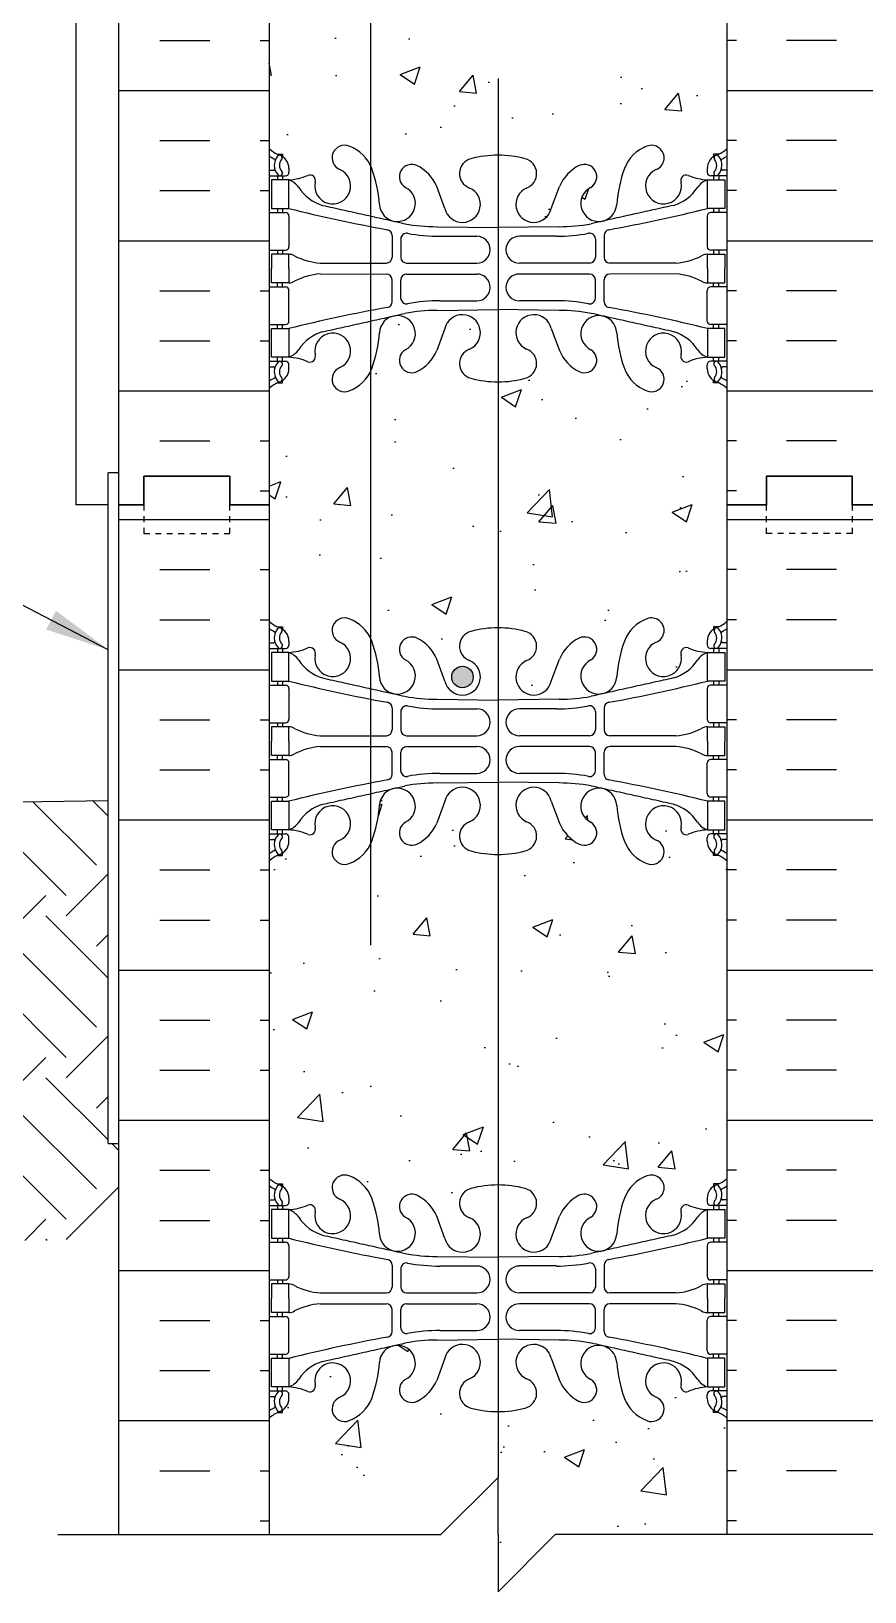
# Model space of a CAD drawing. Header units: inches. Extents: x 202.7 to 249.4, y 105.3 to 198.7.
# Drawn here: x 218.94 to 233.5, y 142.68 to 169.96 of the extents above; entities that cross this region are included whole.
import ezdxf

# ---------------------------------------------------------------- set-up
doc = ezdxf.new("R2010")
doc.units = ezdxf.units.IN
doc.header["$LTSCALE"] = 0.5
doc.header["$MEASUREMENT"] = 0
doc.linetypes.add('DASHED2', pattern=[0.375, 0.25, -0.125])
for name, color, linetype in [('HATCH', 12, 'Continuous'), ('line25', 2, 'Continuous'), ('LINE3', 3, 'Continuous'), ('LINE50', 5, 'Continuous'), ('LINE9', 9, 'Continuous'), ('TEXT', 4, 'Continuous'), ('Web_Edge', 9, 'Continuous')]:
    doc.layers.add(name, color=color, linetype=linetype)
doc.styles.add('DIM', font='romans.shx', dxfattribs={"width": 0.7})
doc.dimstyles.new('ext_12', dxfattribs={"dimscale": 12, "dimtxt": 0.09375, "dimasz": 0.09375, "dimexe": 0.09375, "dimexo": 0.0625, "dimgap": 0.0625, "dimtad": 1, "dimdec": 1, "dimzin": 3, "dimdsep": 46, "dimlunit": 4, "dimtxsty": 'DIM', "dimcen": 0.09, "dimdle": 0.09375, "dimclrt": 4, "dimadec": 0, "dimazin": 0, "dimtfac": 1, "dimtdec": 1, "dimtmove": 2, "dimatfit": 3, "dimfxl": 0, "dimfrac": 2, "dimtolj": 1, "dimtzin": 0, "dimarcsym": 0})
pattern_1 = [(50, (0, 0), (3.5863, -0.31376), [0.375, -4.125]), (355, (0, 0), (-0.693757, 3.76096), [0.3, -3.3]), (100.4514, (0.299, -0.026), (2.892547, 3.447198), [0.3187, -3.50571]), (46.1842, (0, 1), (5.336205, -0.827595), [0.5625, -6.1875]), (96.6356, (0.4447, 0.931), (4.67331, 4.87059), [0.47805, -5.25856]), (351.1842, (0, 1), (4.67331, 4.87059), [0.45, -4.95]), (21, (0.5, 0.75), (2.984535, -2.013094), [0.375, -4.125]), (326, (0.5, 0.75), (1.216577, 3.62575), [0.3, -3.3]), (71.4514, (0.7487, 0.5822), (4.201113, 1.612652), [0.3187, -3.50571]), (37.5, (0, 0), (0.060799, 1.664469), [0, -3.26, 0, -3.35, 0, -3.3125]), (7.5, (0, 0), (1.315348, 1.972059), [0, -1.91, 0, -3.185, 0, -1.2625]), (327.5, (-1.115, 0), (2.669112, -0.1127744), [0, -1.25, 0, -3.9, 0, -5.175]), (317.5, (-1.615, 0), (2.91593, 0.500525), [0, -1.625, 0, -2.59, 0, -3.675])]

# ---------------------------------------------------------------- blocks, each defined once
blk = doc.blocks.new('8 web')
at = {"layer": 'Web_Edge'}
for p, q in [((-3.854, 6.868), (-3.764, 6.868)), ((-3.764, 6.868), (-3.764, 6.827)), ((3.854, 6.868), (3.764, 6.868)), ((3.764, 6.868), (3.764, 6.827)), ((-4, 6.589), (-3.922, 6.589)), ((-3.654, 6.619), (-3.654, 6.552)), ((3.654, 6.619), (3.654, 6.552)), ((4, 6.589), (3.922, 6.589)), ((-4, 6.489), (-3.716, 6.489)), ((-3.854, 6.489), (-3.854, 6.419)), ((-3.764, 6.489), (-3.764, 6.419)), ((-0.929, 5.917), (-1.071, 6.304)), ((0.929, 5.917), (1.071, 6.304)), ((4, 6.489), (3.716, 6.489)), ((3.764, 6.489), (3.764, 6.419)), ((3.854, 6.489), (3.854, 6.419)), ((-4, 5.849), (-3.716, 5.849)), ((-3.854, 5.919), (-3.854, 5.849)), ((-3.764, 5.919), (-3.764, 5.849)), ((-3.654, 5.787), (-3.654, 5.252)), ((3.654, 5.787), (3.654, 5.252)), ((4, 5.849), (3.716, 5.849)), ((3.764, 5.919), (3.764, 5.849)), ((3.854, 5.919), (3.854, 5.849)), ((-1.067, 5.601), (0, 5.586)), ((1.067, 5.601), (0, 5.586)), ((-4, 5.189), (-3.716, 5.189)), ((-3.854, 5.189), (-3.854, 5.119)), ((-3.764, 5.189), (-3.764, 5.119)), ((-1.852, 5.45), (-1.852, 5.065)), ((-1.699, 5.387), (-1.699, 5.065)), ((-1.019, 5.433), (-0.372, 5.433)), ((1.019, 5.433), (0.372, 5.433)), ((1.699, 5.387), (1.699, 5.065)), ((1.852, 5.45), (1.852, 5.065)), ((4, 5.189), (3.716, 5.189)), ((3.764, 5.189), (3.764, 5.119)), ((3.854, 5.189), (3.854, 5.119)), ((-3.106, 4.964), (-1.952, 4.965)), ((-1.599, 4.965), (-0.372, 4.965)), ((1.599, 4.965), (0.372, 4.965)), ((3.106, 4.964), (1.952, 4.965)), ((-3.106, 4.775), (-1.952, 4.774)), ((-1.852, 4.289), (-1.852, 4.674)), ((-1.699, 4.351), (-1.699, 4.674)), ((-1.599, 4.774), (-0.372, 4.774)), ((1.599, 4.774), (0.372, 4.774)), ((1.699, 4.351), (1.699, 4.674)), ((1.852, 4.289), (1.852, 4.674)), ((3.106, 4.775), (1.952, 4.774)), ((-4, 4.549), (-3.716, 4.549)), ((-3.854, 4.549), (-3.854, 4.619)), ((-3.764, 4.549), (-3.764, 4.619)), ((-3.654, 3.952), (-3.654, 4.487)), ((3.654, 3.952), (3.654, 4.487)), ((4, 4.549), (3.716, 4.549)), ((3.764, 4.549), (3.764, 4.619)), ((3.854, 4.549), (3.854, 4.619)), ((-1.067, 4.138), (0, 4.153)), ((-1.019, 4.305), (-0.372, 4.305)), ((1.067, 4.138), (0, 4.153)), ((1.019, 4.305), (0.372, 4.305)), ((-4, 3.889), (-3.716, 3.889)), ((-3.854, 3.819), (-3.854, 3.889)), ((-3.764, 3.819), (-3.764, 3.889)), ((-0.929, 3.822), (-1.071, 3.435)), ((0.929, 3.822), (1.071, 3.435)), ((4, 3.889), (3.716, 3.889)), ((3.764, 3.819), (3.764, 3.889)), ((3.854, 3.819), (3.854, 3.889)), ((-3.854, 3.249), (-3.854, 3.319)), ((-3.764, 3.249), (-3.764, 3.319)), ((3.764, 3.249), (3.764, 3.319)), ((3.854, 3.249), (3.854, 3.319)), ((-4, 3.249), (-3.716, 3.249)), ((-4, 3.149), (-3.922, 3.149)), ((-3.654, 3.119), (-3.654, 3.187)), ((3.654, 3.119), (3.654, 3.187)), ((4, 3.249), (3.716, 3.249)), ((4, 3.149), (3.922, 3.149)), ((-3.854, 2.871), (-3.764, 2.871)), ((-3.764, 2.871), (-3.764, 2.912)), ((3.764, 2.871), (3.764, 2.912)), ((3.854, 2.871), (3.764, 2.871)), ((-3.854, -2.871), (-3.764, -2.871)), ((-3.764, -2.871), (-3.764, -2.912)), ((3.854, -2.871), (3.764, -2.871)), ((3.764, -2.871), (3.764, -2.912)), ((-4, -3.149), (-3.922, -3.149)), ((-4, -3.249), (-3.716, -3.249)), ((-3.854, -3.249), (-3.854, -3.319)), ((-3.764, -3.249), (-3.764, -3.319)), ((-3.654, -3.119), (-3.654, -3.187)), ((3.654, -3.119), (3.654, -3.187)), ((4, -3.249), (3.716, -3.249)), ((3.764, -3.249), (3.764, -3.319)), ((3.854, -3.249), (3.854, -3.319)), ((4, -3.149), (3.922, -3.149)), ((-0.929, -3.822), (-1.071, -3.435)), ((0.929, -3.822), (1.071, -3.435)), ((-4, -3.889), (-3.716, -3.889)), ((-3.854, -3.819), (-3.854, -3.889)), ((-3.764, -3.819), (-3.764, -3.889)), ((-3.654, -3.952), (-3.654, -4.487)), ((3.654, -3.952), (3.654, -4.487)), ((4, -3.889), (3.716, -3.889)), ((3.764, -3.819), (3.764, -3.889)), ((3.854, -3.819), (3.854, -3.889)), ((-1.852, -4.289), (-1.852, -4.674)), ((-1.699, -4.351), (-1.699, -4.674)), ((-1.067, -4.138), (0, -4.153)), ((-1.019, -4.305), (-0.372, -4.305)), ((1.067, -4.138), (0, -4.153)), ((1.019, -4.305), (0.372, -4.305)), ((1.699, -4.351), (1.699, -4.674)), ((1.852, -4.289), (1.852, -4.674)), ((-4, -4.549), (-3.716, -4.549)), ((-3.854, -4.549), (-3.854, -4.619)), ((-3.764, -4.549), (-3.764, -4.619)), ((4, -4.549), (3.716, -4.549)), ((3.764, -4.549), (3.764, -4.619)), ((3.854, -4.549), (3.854, -4.619)), ((-3.106, -4.775), (-1.952, -4.774)), ((-1.599, -4.774), (-0.372, -4.774)), ((1.599, -4.774), (0.372, -4.774)), ((3.106, -4.775), (1.952, -4.774)), ((-3.854, -5.189), (-3.854, -5.119)), ((-3.764, -5.189), (-3.764, -5.119)), ((-3.106, -4.964), (-1.952, -4.965)), ((-1.852, -5.45), (-1.852, -5.065)), ((-1.699, -5.387), (-1.699, -5.065)), ((-1.599, -4.965), (-0.372, -4.965)), ((1.599, -4.965), (0.372, -4.965)), ((1.699, -5.387), (1.699, -5.065)), ((1.852, -5.45), (1.852, -5.065)), ((3.106, -4.964), (1.952, -4.965)), ((3.764, -5.189), (3.764, -5.119)), ((3.854, -5.189), (3.854, -5.119)), ((-4, -5.189), (-3.716, -5.189)), ((-3.654, -5.787), (-3.654, -5.252)), ((-1.019, -5.433), (-0.372, -5.433)), ((1.019, -5.433), (0.372, -5.433)), ((3.654, -5.787), (3.654, -5.252)), ((4, -5.189), (3.716, -5.189)), ((-1.067, -5.601), (0, -5.586)), ((1.067, -5.601), (0, -5.586)), ((-4, -5.849), (-3.716, -5.849)), ((-3.854, -5.919), (-3.854, -5.849)), ((-3.764, -5.919), (-3.764, -5.849)), ((-0.929, -5.917), (-1.071, -6.304)), ((0.929, -5.917), (1.071, -6.304)), ((4, -5.849), (3.716, -5.849)), ((3.764, -5.919), (3.764, -5.849)), ((3.854, -5.919), (3.854, -5.849)), ((-4, -6.489), (-3.716, -6.489)), ((-3.854, -6.489), (-3.854, -6.419)), ((-3.764, -6.489), (-3.764, -6.419)), ((4, -6.489), (3.716, -6.489)), ((3.764, -6.489), (3.764, -6.419)), ((3.854, -6.489), (3.854, -6.419)), ((-4, -6.589), (-3.922, -6.589)), ((-3.654, -6.619), (-3.654, -6.552)), ((3.654, -6.619), (3.654, -6.552)), ((4, -6.589), (3.922, -6.589)), ((-3.854, -6.868), (-3.764, -6.868)), ((-3.764, -6.868), (-3.764, -6.827)), ((3.764, -6.868), (3.764, -6.827)), ((3.854, -6.868), (3.764, -6.868))]:
    blk.add_line(p, q, dxfattribs=at)
for points in [[(-3.959, 5.919), (-3.659, 5.919), (-3.659, 6.419), (-3.959, 6.419)], [(3.959, 5.919), (3.659, 5.919), (3.659, 6.419), (3.959, 6.419)], [(-3.959, 3.819), (-3.659, 3.819), (-3.659, 3.319), (-3.959, 3.319)], [(3.959, 3.819), (3.659, 3.819), (3.659, 3.319), (3.959, 3.319)], [(-3.959, -3.819), (-3.659, -3.819), (-3.659, -3.319), (-3.959, -3.319)], [(3.959, -3.819), (3.659, -3.819), (3.659, -3.319), (3.959, -3.319)], [(-3.959, -5.919), (-3.659, -5.919), (-3.659, -6.419), (-3.959, -6.419)], [(3.959, -5.919), (3.659, -5.919), (3.659, -6.419), (3.959, -6.419)]]:
    blk.add_lwpolyline(points, close=True, dxfattribs=at)
for points in [[(-3.659, 4.869), (-3.659, 5.119), (-3.959, 5.119), (-3.959, 4.869)], [(3.659, 4.869), (3.659, 5.119), (3.959, 5.119), (3.959, 4.869)], [(-3.659, 4.869), (-3.659, 4.619), (-3.959, 4.619), (-3.959, 4.869)], [(3.659, 4.869), (3.659, 4.619), (3.959, 4.619), (3.959, 4.869)], [(-3.659, -4.869), (-3.659, -4.619), (-3.959, -4.619), (-3.959, -4.869)], [(3.659, -4.869), (3.659, -4.619), (3.959, -4.619), (3.959, -4.869)], [(-3.659, -4.869), (-3.659, -5.119), (-3.959, -5.119), (-3.959, -4.869)], [(3.659, -4.869), (3.659, -5.119), (3.959, -5.119), (3.959, -4.869)]]:
    blk.add_lwpolyline(points, dxfattribs=at)
for centre, radius, start, end in [((-3.654, 7.327), 0.5, 226.2109, 250.5288), ((-3.654, 7.327), 0.6, 234.7832, 245.0748), ((-3.66, 6.674), 0.25, 140.1145, 222.4609), ((-3.818, 6.805), 0.045, 321.448, 139.1879), ((-3.904, 6.619), 0.25, 0, 70.5288), ((-2.681, 6.804), 0.22, 68.1963, 248.1963), ((-2.839, 6.375), 0.677, 21.1239, 69.3197), ((-0.012, 5.096), 1.754, 89.6229, 105.2918), ((0.012, 5.096), 1.754, 74.7082, 90.3771), ((2.839, 6.375), 0.677, 110.6803, 158.8761), ((2.681, 6.804), 0.22, 291.8037, 111.8037), ((3.904, 6.619), 0.25, 109.4712, 180), ((3.818, 6.805), 0.045, 40.8121, 218.552), ((3.654, 7.327), 0.5, 289.4712, 313.7891), ((3.66, 6.674), 0.25, 317.5391, 39.8855), ((3.654, 7.327), 0.6, 294.9252, 305.2168), ((-3.922, 6.609), 0.0196, 269.4032, 15.4901), ((-3.916, 6.764), 0.021, 343.464, 63.9957), ((-3.812, 6.536), 0.045, 222.4609, 42.4609), ((-3.66, 6.674), 0.16, 140.0001, 222.4609), ((-3.716, 6.552), 0.0625, 270, 0), ((-2.89, 6.313), 0.314, 168.5886, 66.1916), ((-4.43, 5.81), 2.365, 4.3895, 20.0015), ((-1.507, 6.473), 0.217, 65.5264, 238.537), ((-1.758, 6.003), 0.75, 23.6938, 62.9705), ((-0.406, 6.529), 0.268, 104.7892, 250.0338), ((0.406, 6.529), 0.268, 289.9662, 75.2108), ((1.758, 6.003), 0.75, 117.0295, 156.3062), ((1.507, 6.473), 0.217, 301.463, 114.4736), ((4.43, 5.81), 2.365, 159.9985, 175.6105), ((2.89, 6.313), 0.314, 113.8084, 11.4114), ((3.716, 6.552), 0.0625, 180, 270), ((3.812, 6.536), 0.045, 137.5391, 317.5391), ((3.66, 6.674), 0.16, 317.5391, 39.9999), ((3.916, 6.764), 0.021, 116.0043, 196.536), ((3.922, 6.609), 0.0196, 164.5099, 270.5968), ((-3.714, 7.415), 0.997, 273.1538, 293.1467), ((-3.781, 6.077), 0.364, 34.9775, 70.3387), ((-2.858, 6.688), 0.743, 212.7919, 253.8107), ((-3.288, 6.408), 0.0968, 340.1551, 110.4331), ((-1.759, 6.006), 0.314, 182.7357, 63.9348), ((-0.624, 5.99), 0.314, 193.4146, 66.1916), ((0.624, 5.99), 0.314, 113.8084, 346.5854), ((1.759, 6.006), 0.314, 116.0652, 357.2643), ((2.858, 6.688), 0.743, 286.1893, 327.2081), ((3.288, 6.408), 0.0968, 69.5669, 199.8449), ((3.714, 7.415), 0.997, 246.8533, 266.8462), ((3.781, 6.077), 0.364, 109.6613, 145.0225), ((-3.716, 5.787), 0.0625, 0, 90), ((3.15, 33.34), 28.253, 256.0552, 259.6343), ((-3.15, 33.34), 28.253, 280.3657, 283.9448), ((3.716, 5.787), 0.0625, 90, 180), ((-1.952, 5.45), 0.1, 360, 79.6343), ((-1.599, 5.387), 0.1, 79.2546, 180), ((-1.072, 8.585), 2.984, 259.2546, 270.0995), ((-1.024, 8.417), 2.984, 259.2546, 270.0995), ((1.024, 8.417), 2.984, 269.9005, 280.7454), ((1.072, 8.585), 2.984, 269.9005, 280.7454), ((1.599, 5.387), 0.1, 0, 100.7454), ((1.952, 5.45), 0.1, 100.3657, 180), ((-3.716, 5.252), 0.0625, 270, 0), ((-0.372, 5.199), 0.234, 270, 90), ((0.372, 5.199), 0.234, 90, 270), ((3.716, 5.252), 0.0625, 180, 270), ((-3.663, 4.901), 0.219, 60.4937, 88.92), ((-3.021, 6.121), 1.16, 242.5844, 265.8032), ((-1.952, 5.065), 0.1, 270.0388, 360), ((-1.599, 5.065), 0.1, 180, 270), ((1.599, 5.065), 0.1, 270, 0), ((1.952, 5.065), 0.1, 180, 269.9612), ((3.021, 6.121), 1.16, 274.1968, 297.4156), ((3.663, 4.901), 0.219, 91.08, 119.5063), ((-3.663, 4.838), 0.219, 271.08, 299.5063), ((-3.021, 3.618), 1.16, 94.1968, 117.4156), ((-1.952, 4.674), 0.1, 0, 89.9612), ((-1.599, 4.674), 0.1, 90, 180), ((-0.372, 4.54), 0.234, 270, 90), ((0.372, 4.54), 0.234, 90, 270), ((1.599, 4.674), 0.1, 0, 90), ((1.952, 4.674), 0.1, 90.0388, 180), ((3.021, 3.618), 1.16, 62.5844, 85.8032), ((3.663, 4.838), 0.219, 240.4937, 268.92), ((-3.716, 4.487), 0.0625, 0, 90), ((3.716, 4.487), 0.0625, 90, 180), ((3.15, -23.601), 28.253, 100.3657, 103.9448), ((-1.952, 4.289), 0.1, 280.3657, 0), ((-1.599, 4.351), 0.1, 180, 280.7454), ((-1.072, 1.154), 2.984, 89.9005, 100.7454), ((-1.024, 1.322), 2.984, 89.9005, 100.7454), ((1.024, 1.322), 2.984, 79.2546, 90.0995), ((1.072, 1.154), 2.984, 79.2546, 90.0995), ((1.599, 4.351), 0.1, 259.2546, 0), ((1.952, 4.289), 0.1, 180, 259.6343), ((-3.15, -23.601), 28.253, 76.0552, 79.6343), ((-3.716, 3.952), 0.0625, 270, 0), ((-1.759, 3.733), 0.314, 296.0652, 177.2643), ((-0.624, 3.749), 0.314, 293.8084, 166.5854), ((0.624, 3.749), 0.314, 13.4146, 246.1916), ((1.759, 3.733), 0.314, 2.7357, 243.9348), ((3.716, 3.952), 0.0625, 180, 270), ((-2.858, 3.051), 0.743, 106.1893, 147.2081), ((-2.89, 3.426), 0.314, 293.8084, 191.4114), ((-4.43, 3.929), 2.365, 339.9985, 355.6105), ((4.43, 3.929), 2.365, 184.3895, 200.0015), ((2.89, 3.426), 0.314, 348.5886, 246.1916), ((2.858, 3.051), 0.743, 32.7919, 73.8107), ((-3.781, 3.662), 0.364, 289.6613, 325.0225), ((-3.714, 2.324), 0.997, 66.8533, 86.8462), ((-3.288, 3.331), 0.0968, 249.5669, 19.8449), ((-1.507, 3.266), 0.217, 121.463, 294.4736), ((-1.758, 3.736), 0.75, 297.0295, 336.3062), ((-0.406, 3.21), 0.268, 109.9662, 255.2108), ((0.406, 3.21), 0.268, 284.7892, 70.0338), ((1.758, 3.736), 0.75, 203.6938, 242.9705), ((1.507, 3.266), 0.217, 245.5264, 58.537), ((3.288, 3.331), 0.0968, 160.1551, 290.4331), ((3.714, 2.324), 0.997, 93.1538, 113.1467), ((3.781, 3.662), 0.364, 214.9775, 250.3387), ((-3.922, 3.13), 0.0196, 344.5099, 90.5968), ((-3.66, 3.065), 0.25, 137.5391, 219.8855), ((-3.812, 3.203), 0.045, 317.5391, 137.5391), ((-3.904, 3.119), 0.25, 289.4712, 360), ((-3.66, 3.065), 0.16, 137.5391, 219.9999), ((-3.716, 3.187), 0.0625, 360, 90), ((-2.681, 2.935), 0.22, 111.8037, 291.8037), ((-2.839, 3.364), 0.677, 290.6803, 338.8761), ((2.839, 3.364), 0.677, 201.1239, 249.3197), ((2.681, 2.935), 0.22, 248.1963, 68.1963), ((3.716, 3.187), 0.0625, 90, 180), ((3.904, 3.119), 0.25, 180, 250.5288), ((3.812, 3.203), 0.045, 42.4609, 222.4609), ((3.66, 3.065), 0.16, 320.0001, 42.4609), ((3.66, 3.065), 0.25, 320.1145, 42.4609), ((3.922, 3.13), 0.0196, 89.4032, 195.4901), ((-3.654, 2.412), 0.6, 114.9252, 125.2168), ((-3.654, 2.412), 0.5, 109.4712, 133.7891), ((-3.916, 2.975), 0.021, 296.0043, 16.536), ((-3.818, 2.934), 0.045, 220.8121, 38.552), ((-0.012, 4.643), 1.754, 254.7082, 270.3771), ((0.012, 4.643), 1.754, 269.6229, 285.2918), ((3.818, 2.934), 0.045, 141.448, 319.1879), ((3.654, 2.412), 0.5, 46.2109, 70.5288), ((3.916, 2.975), 0.021, 163.464, 243.9957), ((3.654, 2.412), 0.6, 54.7832, 65.0748), ((-2.681, -2.935), 0.22, 68.1963, 248.1963), ((2.681, -2.935), 0.22, 291.8037, 111.8037), ((-3.654, -2.412), 0.5, 226.2109, 250.5288), ((-3.654, -2.412), 0.6, 234.7832, 245.0748), ((-3.66, -3.065), 0.25, 140.1145, 222.4609), ((-3.916, -2.975), 0.021, 343.464, 63.9957), ((-3.818, -2.934), 0.045, 321.448, 139.1879), ((-3.904, -3.119), 0.25, 0, 70.5288), ((-3.66, -3.065), 0.16, 140.0001, 222.4609), ((-2.839, -3.364), 0.677, 21.1239, 69.3197), ((-0.406, -3.21), 0.268, 104.7892, 250.0338), ((-0.012, -4.643), 1.754, 89.6229, 105.2918), ((0.012, -4.643), 1.754, 74.7082, 90.3771), ((0.406, -3.21), 0.268, 289.9662, 75.2108), ((2.839, -3.364), 0.677, 110.6803, 158.8761), ((3.904, -3.119), 0.25, 109.4712, 180), ((3.818, -2.934), 0.045, 40.8121, 218.552), ((3.66, -3.065), 0.16, 317.5391, 39.9999), ((3.654, -2.412), 0.5, 289.4712, 313.7891), ((3.66, -3.065), 0.25, 317.5391, 39.8855), ((3.916, -2.975), 0.021, 116.0043, 196.536), ((3.654, -2.412), 0.6, 294.9252, 305.2168), ((-3.922, -3.13), 0.0196, 269.4032, 15.4901), ((-3.812, -3.203), 0.045, 222.4609, 42.4609), ((-3.716, -3.187), 0.0625, 270, 0), ((-3.714, -2.324), 0.997, 273.1538, 293.1467), ((-3.288, -3.331), 0.0968, 340.1551, 110.4331), ((-2.89, -3.426), 0.314, 168.5886, 66.1916), ((-4.43, -3.929), 2.365, 4.3895, 20.0015), ((-1.507, -3.266), 0.217, 65.5264, 238.537), ((-1.758, -3.736), 0.75, 23.6938, 62.9705), ((1.758, -3.736), 0.75, 117.0295, 156.3062), ((1.507, -3.266), 0.217, 301.463, 114.4736), ((4.43, -3.929), 2.365, 159.9985, 175.6105), ((2.89, -3.426), 0.314, 113.8084, 11.4114), ((3.288, -3.331), 0.0968, 69.5669, 199.8449), ((3.714, -2.324), 0.997, 246.8533, 266.8462), ((3.716, -3.187), 0.0625, 180, 270), ((3.812, -3.203), 0.045, 137.5391, 317.5391), ((3.922, -3.13), 0.0196, 164.5099, 270.5968), ((-3.781, -3.662), 0.364, 34.9775, 70.3387), ((-2.858, -3.051), 0.743, 212.7919, 253.8107), ((-1.759, -3.733), 0.314, 182.7357, 63.9348), ((-0.624, -3.749), 0.314, 193.4146, 66.1916), ((0.624, -3.749), 0.314, 113.8084, 346.5854), ((1.759, -3.733), 0.314, 116.0652, 357.2643), ((2.858, -3.051), 0.743, 286.1893, 327.2081), ((3.781, -3.662), 0.364, 109.6613, 145.0225), ((-3.716, -3.952), 0.0625, 0, 90), ((3.15, 23.601), 28.253, 256.0552, 259.6343), ((-1.072, -1.154), 2.984, 259.2546, 270.0995), ((1.072, -1.154), 2.984, 269.9005, 280.7454), ((-3.15, 23.601), 28.253, 280.3657, 283.9448), ((3.716, -3.952), 0.0625, 90, 180), ((-1.952, -4.289), 0.1, 360, 79.6343), ((-1.599, -4.351), 0.1, 79.2546, 180), ((-1.024, -1.322), 2.984, 259.2546, 270.0995), ((-0.372, -4.54), 0.234, 270, 90), ((0.372, -4.54), 0.234, 90, 270), ((1.024, -1.322), 2.984, 269.9005, 280.7454), ((1.599, -4.351), 0.1, 0, 100.7454), ((1.952, -4.289), 0.1, 100.3657, 180), ((-3.716, -4.487), 0.0625, 270, 0), ((-3.663, -4.838), 0.219, 60.4937, 88.92), ((3.663, -4.838), 0.219, 91.08, 119.5063), ((3.716, -4.487), 0.0625, 180, 270), ((-3.021, -3.618), 1.16, 242.5844, 265.8032), ((-1.952, -4.674), 0.1, 270.0388, 360), ((-1.599, -4.674), 0.1, 180, 270), ((1.599, -4.674), 0.1, 270, 0), ((1.952, -4.674), 0.1, 180, 269.9612), ((3.021, -3.618), 1.16, 274.1968, 297.4156), ((-3.663, -4.901), 0.219, 271.08, 299.5063), ((-3.021, -6.121), 1.16, 94.1968, 117.4156), ((-1.952, -5.065), 0.1, 0, 89.9612), ((-1.599, -5.065), 0.1, 90, 180), ((-0.372, -5.199), 0.234, 270, 90), ((0.372, -5.199), 0.234, 90, 270), ((1.599, -5.065), 0.1, 0, 90), ((1.952, -5.065), 0.1, 90.0388, 180), ((3.021, -6.121), 1.16, 62.5844, 85.8032), ((3.663, -4.901), 0.219, 240.4937, 268.92), ((-3.716, -5.252), 0.0625, 0, 90), ((-1.952, -5.45), 0.1, 280.3657, 0), ((-1.599, -5.387), 0.1, 180, 280.7454), ((-1.024, -8.417), 2.984, 89.9005, 100.7454), ((1.024, -8.417), 2.984, 79.2546, 90.0995), ((1.599, -5.387), 0.1, 259.2546, 0), ((1.952, -5.45), 0.1, 180, 259.6343), ((3.716, -5.252), 0.0625, 90, 180), ((3.15, -33.34), 28.253, 100.3657, 103.9448), ((-1.759, -6.006), 0.314, 296.0652, 177.2643), ((-1.072, -8.585), 2.984, 89.9005, 100.7454), ((-0.624, -5.99), 0.314, 293.8084, 166.5854), ((0.624, -5.99), 0.314, 13.4146, 246.1916), ((1.072, -8.585), 2.984, 79.2546, 90.0995), ((1.759, -6.006), 0.314, 2.7357, 243.9348), ((-3.15, -33.34), 28.253, 76.0552, 79.6343), ((-3.716, -5.787), 0.0625, 270, 0), ((-2.858, -6.688), 0.743, 106.1893, 147.2081), ((-2.89, -6.313), 0.314, 293.8084, 191.4114), ((-4.43, -5.81), 2.365, 339.9985, 355.6105), ((4.43, -5.81), 2.365, 184.3895, 200.0015), ((2.89, -6.313), 0.314, 348.5886, 246.1916), ((2.858, -6.688), 0.743, 32.7919, 73.8107), ((3.716, -5.787), 0.0625, 180, 270), ((-3.66, -6.674), 0.25, 137.5391, 219.8855), ((-3.812, -6.536), 0.045, 317.5391, 137.5391), ((-3.716, -6.552), 0.0625, 360, 90), ((-3.781, -6.077), 0.364, 289.6613, 325.0225), ((-3.714, -7.415), 0.997, 66.8533, 86.8462), ((-3.288, -6.408), 0.0968, 249.5669, 19.8449), ((-1.507, -6.473), 0.217, 121.463, 294.4736), ((-1.758, -6.003), 0.75, 297.0295, 336.3062), ((-0.406, -6.529), 0.268, 109.9662, 255.2108), ((0.406, -6.529), 0.268, 284.7892, 70.0338), ((1.758, -6.003), 0.75, 203.6938, 242.9705), ((1.507, -6.473), 0.217, 245.5264, 58.537), ((3.288, -6.408), 0.0968, 160.1551, 290.4331), ((3.714, -7.415), 0.997, 93.1538, 113.1467), ((3.781, -6.077), 0.364, 214.9775, 250.3387), ((3.716, -6.552), 0.0625, 90, 180), ((3.812, -6.536), 0.045, 42.4609, 222.4609), ((3.66, -6.674), 0.25, 320.1145, 42.4609), ((-3.654, -7.327), 0.6, 114.9252, 125.2168), ((-3.922, -6.609), 0.0196, 344.5099, 90.5968), ((-3.916, -6.764), 0.021, 296.0043, 16.536), ((-3.818, -6.805), 0.045, 220.8121, 38.552), ((-3.904, -6.619), 0.25, 289.4712, 360), ((-3.66, -6.674), 0.16, 137.5391, 219.9999), ((-2.681, -6.804), 0.22, 111.8037, 291.8037), ((-2.839, -6.375), 0.677, 290.6803, 338.8761), ((-0.012, -5.096), 1.754, 254.7082, 270.3771), ((0.012, -5.096), 1.754, 269.6229, 285.2918), ((2.839, -6.375), 0.677, 201.1239, 249.3197), ((2.681, -6.804), 0.22, 248.1963, 68.1963), ((3.904, -6.619), 0.25, 180, 250.5288), ((3.818, -6.805), 0.045, 141.448, 319.1879), ((3.66, -6.674), 0.16, 320.0001, 42.4609), ((3.916, -6.764), 0.021, 163.464, 243.9957), ((3.922, -6.609), 0.0196, 89.4032, 195.4901), ((3.654, -7.327), 0.6, 54.7832, 65.0748), ((-3.654, -7.327), 0.5, 109.4712, 133.7891), ((3.654, -7.327), 0.5, 46.2109, 70.5288)]:
    blk.add_arc(centre, radius, start, end, dxfattribs=at)
for points in [[(-3.066, 5.974), (-1.628, 5.654)], [(3.066, 5.974), (1.628, 5.654)], [(-3.066, 3.765), (-1.628, 4.085)], [(3.066, 3.765), (1.628, 4.085)], [(-3.066, -3.765), (-1.628, -4.085)], [(3.066, -3.765), (1.628, -4.085)], [(-3.066, -5.974), (-1.628, -5.654)], [(3.066, -5.974), (1.628, -5.654)]]:
    blk.add_open_spline(points, degree=1, dxfattribs=at)

msp = doc.modelspace()

# ---------------------------------------------------------------- hatches: boundary and pattern name
h = msp.add_hatch()
h.set_pattern_fill('AR-CONC', color=12, scale=0.5, style=0)
h.set_pattern_definition(pattern_1)
h.paths.add_polyline_path([(226.765, 173.6, -0.020993), (226.621, 173.633, -0.734872), (226.598, 174.144, 0.20089), (226.765, 174.32), (226.765, 174.542, 0.73881), (226.167, 174.504), (226.024, 174.117, -0.16372), (225.702, 173.763, -1.059167), (225.496, 174.145, 1.629604), (225.025, 174.446, -0.06598), (224.9, 173.837, -0.227838), (224.496, 173.413, -1), (224.332, 173.821, 2.087231), (223.898, 174.046, -0.669601), (223.766, 173.926, 0.085348), (223.436, 174.002), (223.331, 174.002), (223.331, 173.932), (223.379, 173.932, -0.414214), (223.441, 173.869), (223.441, 173.802, -0.249069), (223.331, 173.594), (223.331, 173.553), (223.241, 173.553, 0.088416), (223.095, 173.455), (223.095, 167.909, 0.088416), (223.241, 167.812), (223.331, 167.812), (223.331, 167.77, -0.249069), (223.441, 167.563), (223.441, 167.495, -0.414214), (223.379, 167.433), (223.331, 167.433), (223.331, 167.363), (223.436, 167.363, 0.085348), (223.766, 167.438, -0.669601), (223.898, 167.318, 2.087231), (224.332, 167.543, -1), (224.496, 167.951, -0.227838), (224.9, 167.527, -0.06598), (225.025, 166.918, 1.629604), (225.496, 167.219, -1.059167), (225.702, 167.601, -0.16372), (226.024, 167.247), (226.167, 166.861, 0.73881), (226.765, 166.822), (226.765, 167.044, 0.20089), (226.598, 167.22, -0.734872), (226.621, 167.731, -0.020993), (226.765, 167.764)])
h = msp.add_hatch()
h.set_pattern_fill('AR-CONC', color=12, scale=0.5, style=0)
h.set_pattern_definition(pattern_1)
h.paths.add_polyline_path([(231.095, 173.455, 0.088416), (230.949, 173.553), (230.859, 173.553), (230.859, 173.594, -0.249069), (230.749, 173.802), (230.749, 173.869, -0.414214), (230.812, 173.932), (230.859, 173.932), (230.859, 174.002), (230.754, 174.002, 0.085348), (230.425, 173.926, -0.669601), (230.292, 174.046, 2.087231), (229.859, 173.821, -1), (229.695, 173.413, -0.21345), (229.303, 173.802, -0.068226), (229.167, 174.43, 1.753171), (228.716, 174.133, -0.940793), (228.513, 173.75, -0.173075), (228.167, 174.117), (228.024, 174.504, 1.612474), (227.593, 174.144, -0.734872), (227.57, 173.633, -0.068475), (227.095, 173.571, -0.047414), (226.765, 173.6), (226.765, 167.764, -0.047414), (227.095, 167.793, -0.068475), (227.57, 167.731, -0.734872), (227.593, 167.22, 1.612474), (228.024, 166.861), (228.167, 167.247, -0.173075), (228.513, 167.614, -0.940793), (228.716, 167.231, 1.753171), (229.167, 166.934, -0.068226), (229.303, 167.562, -0.21345), (229.695, 167.951, -1), (229.859, 167.543, 2.087231), (230.292, 167.318, -0.669601), (230.425, 167.438, 0.085348), (230.754, 167.363), (230.859, 167.363), (230.859, 167.433), (230.812, 167.433, -0.414214), (230.749, 167.495), (230.749, 167.563, -0.249069), (230.859, 167.77), (230.859, 167.812), (230.949, 167.812, 0.088416), (231.095, 167.909)])
h = msp.add_hatch()
h.set_pattern_fill('AR-CONC', color=12, scale=0.5, style=0)
h.set_pattern_definition(pattern_1)
h.paths.add_polyline_path([(226.765, 163.861, -0.020993), (226.621, 163.894, -0.734872), (226.598, 164.405, 0.20089), (226.765, 164.581), (226.765, 164.803, 0.73881), (226.167, 164.765), (226.024, 164.378, -0.173075), (225.678, 164.011, -0.940793), (225.475, 164.395, 1.702394), (225.025, 164.707, -0.069923), (224.888, 164.063, -0.21345), (224.496, 163.674, -1), (224.332, 164.083, 2.087231), (223.898, 164.307, -0.669601), (223.766, 164.187, 0.085348), (223.436, 164.263), (223.331, 164.263), (223.331, 164.193), (223.379, 164.193, -0.414214), (223.441, 164.13), (223.441, 164.063, -0.249069), (223.331, 163.856), (223.331, 163.814), (223.241, 163.814, 0.088416), (223.095, 163.716), (223.095, 161.682), (223.095, 159.648, 0.088416), (223.241, 159.55), (223.331, 159.55), (223.331, 159.509, -0.249069), (223.441, 159.302), (223.441, 159.234, -0.414214), (223.379, 159.172), (223.331, 159.172), (223.331, 159.102), (223.436, 159.102, 0.085348), (223.766, 159.177, -0.669601), (223.898, 159.057, 2.087231), (224.332, 159.282, -1), (224.496, 159.69, -0.21345), (224.888, 159.301, -0.069923), (225.025, 158.657, 1.702394), (225.475, 158.97, -0.940793), (225.678, 159.353, -0.173075), (226.024, 158.986), (226.167, 158.599, 0.73881), (226.765, 158.561), (226.765, 158.783, 0.20089), (226.598, 158.959, -0.734872), (226.621, 159.47, -0.020993), (226.765, 159.503)])
h.paths.add_polyline_path([(226.659, 158.672, -1), (226.284, 158.672, -1)], flags=16)
h = msp.add_hatch()
h.set_pattern_fill('AR-CONC', color=12, scale=0.5, style=0)
h.set_pattern_definition(pattern_1)
h.paths.add_polyline_path([(231.095, 163.716, 0.088416), (230.949, 163.814), (230.859, 163.814), (230.859, 163.856, -0.249069), (230.749, 164.063), (230.749, 164.13, -0.414214), (230.812, 164.193), (230.859, 164.193), (230.859, 164.263), (230.754, 164.263, 0.085348), (230.425, 164.187, -0.669601), (230.292, 164.307, 2.087231), (229.859, 164.083, -1), (229.695, 163.674, -0.21345), (229.303, 164.063, -0.069923), (229.166, 164.707, 1.702394), (228.716, 164.395, -0.940793), (228.513, 164.011, -0.173075), (228.167, 164.378), (228.024, 164.765, 1.612474), (227.593, 164.405, -0.734872), (227.57, 163.894, -0.068475), (227.095, 163.832, -0.001645), (227.084, 163.832), (227.084, 159.532, -0.001645), (227.095, 159.532, -0.068475), (227.57, 159.47, -0.734872), (227.593, 158.959, 1.612474), (228.024, 158.599), (228.167, 158.986, -0.173075), (228.513, 159.353, -0.940793), (228.716, 158.97, 1.702394), (229.166, 158.657, -0.069923), (229.303, 159.301, -0.21345), (229.695, 159.69, -1), (229.859, 159.282, 2.087231), (230.292, 159.057, -0.669601), (230.425, 159.177, 0.085348), (230.754, 159.102), (230.859, 159.102), (230.859, 159.172), (230.812, 159.172, -0.414214), (230.749, 159.234), (230.749, 159.302, -0.249069), (230.859, 159.509), (230.859, 159.55), (230.949, 159.55, 0.088416), (231.095, 159.648), (231.095, 161.682)])
h = msp.add_hatch()
h.set_pattern_fill('AR-CONC', color=12, scale=0.5, style=0)
h.set_pattern_definition(pattern_1)
h.paths.add_polyline_path([(227.084, 163.832, -0.045766), (226.765, 163.861), (226.765, 159.503, -0.045766), (227.084, 159.532)])
h = msp.add_hatch()
h.set_pattern_fill('AR-CONC', color=12, scale=0.5, style=0)
h.set_pattern_definition(pattern_1)
h.paths.add_polyline_path([(226.765, 155.6, -0.020993), (226.621, 155.633, -0.734872), (226.598, 156.144, 0.20089), (226.765, 156.32), (226.765, 156.542, 0.73881), (226.167, 156.504), (226.024, 156.117, -0.173075), (225.678, 155.75, -0.940793), (225.475, 156.133, 1.702394), (225.025, 156.446, -0.069923), (224.888, 155.802, -0.21345), (224.496, 155.413, -1), (224.332, 155.821, 2.087231), (223.898, 156.046, -0.669601), (223.766, 155.926, 0.085348), (223.436, 156.002), (223.331, 156.002), (223.331, 155.932), (223.379, 155.932, -0.414214), (223.441, 155.869), (223.441, 155.802, -0.249069), (223.331, 155.594), (223.331, 155.553), (223.241, 155.553, 0.088416), (223.095, 155.455), (223.095, 153.007, -0.254004), (223.363, 152.874, -0.520567), (223.632, 152.874, -0.520567), (224.017, 152.874, -0.520567), (224.35, 152.874, -0.520567), (224.927, 152.874, -0.520567), (225.286, 152.874, -0.520567), (225.697, 152.874, -0.520567), (226.21, 152.899, -0.520567), (226.517, 152.899, -0.248126), (226.765, 153.026)])
h = msp.add_hatch()
h.set_pattern_fill('AR-CONC', color=12, scale=0.5, style=0)
h.set_pattern_definition(pattern_1)
h.paths.add_polyline_path([(231.095, 155.455, 0.088416), (230.949, 155.553), (230.859, 155.553), (230.859, 155.594, -0.249069), (230.749, 155.802), (230.749, 155.869, -0.414214), (230.812, 155.932), (230.859, 155.932), (230.859, 156.002), (230.754, 156.002, 0.085348), (230.425, 155.926, -0.669601), (230.292, 156.046, 2.087231), (229.859, 155.821, -1), (229.695, 155.413, -0.21345), (229.303, 155.802, -0.069923), (229.166, 156.446, 1.702394), (228.716, 156.133, -0.940793), (228.513, 155.75, -0.173075), (228.167, 156.117), (228.024, 156.504, 1.612474), (227.593, 156.144, -0.734872), (227.57, 155.633, -0.068475), (227.095, 155.571, -0.001645), (227.084, 155.571), (227.084, 152.953, -0.388614), (227.364, 152.848, -0.520567), (227.71, 152.848, -0.520567), (228.005, 152.848, -0.520567), (228.607, 152.848, -0.520567), (228.851, 152.848, -0.520567), (229.069, 152.874, -0.520567), (229.287, 152.848, -0.520567), (229.531, 152.848, -0.520567), (230.133, 152.848, -0.520567), (230.428, 152.848, -0.520567), (230.775, 152.848, -0.450483), (231.095, 152.932)])
h = msp.add_hatch()
h.set_pattern_fill('AR-CONC', color=12, scale=0.5, style=0)
h.set_pattern_definition(pattern_1)
h.paths.add_polyline_path([(227.084, 155.571, -0.045766), (226.765, 155.6), (226.765, 153.026, -0.241277), (227.005, 152.899, -0.109751), (227.084, 152.953)])
h = msp.add_hatch()
h.set_pattern_fill('AR-CONC', color=12, scale=0.5, style=0)
h.set_pattern_definition(pattern_1)
h.paths.add_polyline_path([(227.084, 152.953, 0.109751), (227.005, 152.899, 0.520567), (226.517, 152.899, 0.520567), (226.21, 152.899, 0.520567), (225.697, 152.874, 0.520567), (225.286, 152.874, 0.520567), (224.927, 152.874, 0.520567), (224.35, 152.874, 0.520567), (224.017, 152.874, 0.520567), (223.632, 152.874, 0.520567), (223.363, 152.874, 0.254004), (223.095, 153.007), (223.095, 149.909, 0.088416), (223.241, 149.812), (223.331, 149.812), (223.331, 149.77, -0.249069), (223.441, 149.563), (223.441, 149.495, -0.414214), (223.379, 149.433), (223.331, 149.433), (223.331, 149.363), (223.436, 149.363, 0.085348), (223.766, 149.438, -0.669601), (223.898, 149.318, 2.087231), (224.332, 149.543, -1), (224.496, 149.951, -0.21345), (224.888, 149.562, -0.069923), (225.025, 148.918, 1.702394), (225.475, 149.231, -0.940793), (225.678, 149.614, -0.173075), (226.024, 149.247), (226.167, 148.861, 1.612474), (226.598, 149.22, -0.734872), (226.621, 149.731, -0.066822), (227.084, 149.793)])
h = msp.add_hatch()
h.set_pattern_fill('AR-CONC', color=12, scale=0.5, style=0)
h.set_pattern_definition(pattern_1)
h.paths.add_polyline_path([(231.095, 152.932, 0.450483), (230.775, 152.848, 0.520567), (230.428, 152.848, 0.520567), (230.133, 152.848, 0.520567), (229.531, 152.848, 0.520567), (229.287, 152.848, 0.520567), (229.069, 152.874, 0.520567), (228.851, 152.848, 0.520567), (228.607, 152.848, 0.520567), (228.005, 152.848, 0.520567), (227.71, 152.848, 0.520567), (227.364, 152.848, 0.388614), (227.084, 152.953), (227.084, 149.793, -0.001645), (227.095, 149.793, -0.068475), (227.57, 149.731, -0.734872), (227.593, 149.22, 1.612474), (228.024, 148.861), (228.167, 149.247, -0.173075), (228.513, 149.614, -0.940793), (228.716, 149.231, 1.702394), (229.166, 148.918, -0.069923), (229.303, 149.562, -0.21345), (229.695, 149.951, -1), (229.859, 149.543, 2.087231), (230.292, 149.318, -0.669601), (230.425, 149.438, 0.085348), (230.754, 149.363), (230.859, 149.363), (230.859, 149.433), (230.812, 149.433, -0.414214), (230.749, 149.495), (230.749, 149.563, -0.249069), (230.859, 149.77), (230.859, 149.812), (230.949, 149.812, 0.088416), (231.095, 149.909)])
h = msp.add_hatch()
h.set_pattern_fill('AR-CONC', color=12, scale=0.5, style=0)
h.set_pattern_definition(pattern_1)
h.paths.add_polyline_path([(227.084, 144.671), (227.084, 145.832, -0.066822), (226.621, 145.894, -0.734872), (226.598, 146.405, 1.612474), (226.167, 146.765), (226.024, 146.378, -0.173075), (225.678, 146.011, -0.940793), (225.475, 146.395, 1.753171), (225.024, 146.691, -0.068226), (224.888, 146.063, -0.21345), (224.496, 145.674, -1), (224.332, 146.083, 2.087231), (223.898, 146.307, -0.669601), (223.766, 146.187, 0.085348), (223.436, 146.263), (223.331, 146.263), (223.331, 146.193), (223.379, 146.193, -0.414214), (223.441, 146.13), (223.441, 146.063, -0.249069), (223.331, 145.856), (223.331, 145.814), (223.241, 145.814, 0.088416), (223.095, 145.716), (223.095, 143.682), (226.095, 143.682)])
h = msp.add_hatch()
h.set_pattern_fill('AR-CONC', color=12, scale=0.5, style=0)
h.set_pattern_definition(pattern_1)
h.paths.add_polyline_path([(231.095, 143.682), (231.095, 145.716, 0.088416), (230.949, 145.814), (230.859, 145.814), (230.859, 145.856, -0.249069), (230.749, 146.063), (230.749, 146.13, -0.414214), (230.812, 146.193), (230.859, 146.193), (230.859, 146.263), (230.754, 146.263, 0.085348), (230.425, 146.187, -0.669601), (230.292, 146.307, 2.087231), (229.859, 146.083, -1), (229.695, 145.674, -0.21345), (229.303, 146.063, -0.068226), (229.167, 146.691, 1.753171), (228.716, 146.395, -0.940793), (228.513, 146.011, -0.173075), (228.167, 146.378), (228.024, 146.765, 1.612474), (227.593, 146.405, -0.734872), (227.57, 145.894, -0.068475), (227.095, 145.832, -0.001645), (227.084, 145.832), (227.084, 144.671), (227.095, 144.682), (227.095, 143.682), (227.095, 142.682), (228.095, 143.682)])
at = {"layer": 'HATCH'}
h = msp.add_hatch(dxfattribs=at)
h.set_pattern_fill('INSUL', color=256, scale=7, style=0)
h.set_pattern_definition([(0, (-2703.0662, -235.3274), (0, 2.625), []), (0, (-2703.0662, -234.4524), (0, 2.625), [0.875, -0.875]), (0, (-2703.0662, -233.5774), (0, 2.625), [0.875, -0.875])])
h.paths.add_polyline_path([(220.47, 161.682), (220.908, 161.682), (220.908, 162.182), (222.408, 162.182), (222.408, 161.682), (223.095, 161.682), (223.095, 179.682), (222.408, 179.682), (222.408, 180.182), (220.908, 180.182), (220.908, 179.682), (220.47, 179.682)])
h = msp.add_hatch(dxfattribs=at)
h.set_pattern_fill('INSUL', color=256, scale=7, style=0)
h.set_pattern_definition([(180, (3157.257, -235.3274), (0, 2.625), []), (180, (3157.257, -234.4524), (0, 2.625), [0.875, -0.875]), (180, (3157.257, -233.5774), (0, 2.625), [0.875, -0.875])])
h.paths.add_polyline_path([(233.72, 161.682), (233.283, 161.682), (233.283, 162.182), (231.783, 162.182), (231.783, 161.682), (231.095, 161.682), (231.095, 179.682), (231.783, 179.682), (231.783, 180.182), (233.283, 180.182), (233.283, 179.682), (233.72, 179.682)])
h = msp.add_hatch(dxfattribs=at)
h.set_pattern_fill('INSUL', color=256, scale=7, style=0)
h.set_pattern_definition([(0, (-2703.0662, -253.3274), (0, 2.625), []), (0, (-2703.0662, -252.4524), (0, 2.625), [0.875, -0.875]), (0, (-2703.0662, -251.5774), (0, 2.625), [0.875, -0.875])])
h.paths.add_polyline_path([(220.47, 143.682), (220.908, 143.682), (220.908, 144.182), (222.408, 144.182), (222.408, 143.682), (223.095, 143.682), (223.095, 161.682), (222.408, 161.682), (222.408, 162.182), (220.908, 162.182), (220.908, 161.682), (220.47, 161.682)])
h = msp.add_hatch(dxfattribs=at)
h.set_pattern_fill('INSUL', color=256, scale=7, style=0)
h.set_pattern_definition([(180, (3157.257, -253.3274), (0, 2.625), []), (180, (3157.257, -252.4524), (0, 2.625), [0.875, -0.875]), (180, (3157.257, -251.5774), (0, 2.625), [0.875, -0.875])])
h.paths.add_polyline_path([(233.72, 143.682), (233.283, 143.682), (233.283, 144.182), (231.783, 144.182), (231.783, 143.682), (231.095, 143.682), (231.095, 161.682), (231.783, 161.682), (231.783, 162.182), (233.283, 162.182), (233.283, 161.682), (233.72, 161.682)])
h = msp.add_hatch(dxfattribs=at)
h.set_pattern_fill('EARTH', color=256, scale=8, angle=45, style=0)
h.set_pattern_definition([(45, (209.294, 130.8073), (2e-16, 2.82843), [2, -2]), (45, (208.7637, 131.3376), (2e-16, 2.82843), [2, -2]), (45, (208.2333, 131.868), (2e-16, 2.82843), [2, -2]), (135, (208.2333, 132.2215), (-2.82843, 4e-16), [2, -2]), (135, (208.7637, 132.7518), (-2.82843, 4e-16), [2, -2]), (135, (209.294, 133.2822), (-2.82843, 4e-16), [2, -2])])
h.paths.add_polyline_path([(220.283, 156.516), (202.745, 156.21), (211.515, 148.822), (220.47, 148.822), (220.47, 150.516), (220.283, 150.516)])
h.paths.add_polyline_path([(204.27, 147.711), (212.627, 147.711), (212.627, 149.426), (204.27, 149.426)], flags=9)
at = {"layer": 'LINE3'}
msp.add_hatch(color=256, dxfattribs=at).paths.add_polyline_path([(226.659, 158.672, 1), (226.284, 158.672, 1)])

# ---------------------------------------------------------------- linework, layer by layer
at = {"layer": 'line25'}
for p, q in [((223.095, 179.682), (223.095, 161.682)), ((231.095, 161.682), (231.095, 179.682)), ((223.095, 161.682), (223.095, 143.682)), ((231.095, 143.682), (231.095, 161.682))]:
    msp.add_line(p, q, dxfattribs=at)
at = {"layer": 'LINE3'}
for p, q in [((224.874, 153.986), (224.874, 196.557)), ((227.095, 169.133), (227.095, 144.682))]:
    msp.add_line(p, q, dxfattribs=at)
msp.add_circle((226.472, 158.672), 0.188, dxfattribs=at)
at = {"layer": 'LINE50'}
for p, q in [((220.47, 161.682), (220.47, 179.682)), ((220.47, 143.682), (220.47, 161.682)), ((202.745, 156.21), (220.283, 156.516))]:
    msp.add_line(p, q, dxfattribs=at)
for points in [[(220.47, 161.682), (220.908, 161.682), (220.908, 162.182), (222.408, 162.182), (222.408, 161.682), (223.095, 161.682)], [(223.095, 161.682), (222.408, 161.682), (222.408, 162.182), (220.908, 162.182), (220.908, 161.682), (220.47, 161.682)], [(233.72, 161.682), (233.283, 161.682), (233.283, 162.182), (231.783, 162.182), (231.783, 161.682), (231.095, 161.682)], [(231.095, 161.682), (231.783, 161.682), (231.783, 162.182), (233.283, 162.182), (233.283, 161.682), (233.72, 161.682)]]:
    msp.add_lwpolyline(points, dxfattribs=at)
at = {"layer": 'LINE9'}
for p, q in [((219.72, 197.682), (219.72, 161.682)), ((220.283, 150.516), (220.283, 162.241)), ((220.47, 162.241), (220.283, 162.241)), ((220.283, 161.682), (219.72, 161.682)), ((220.283, 150.516), (220.47, 150.516)), ((227.095, 144.682), (226.095, 143.682)), ((227.095, 143.682), (227.095, 144.682)), ((219.404, 143.682), (226.095, 143.682)), ((227.095, 143.682), (227.095, 142.682)), ((227.095, 142.682), (228.095, 143.682)), ((234.786, 143.682), (228.095, 143.682))]:
    msp.add_line(p, q, dxfattribs=at)
at = {"layer": 'LINE9', "linetype": 'DASHED2', "ltscale": 0.15}
for points in [[(220.908, 161.682), (220.908, 161.682), (220.908, 161.182), (222.408, 161.182), (222.408, 161.682), (222.408, 161.682)], [(233.283, 161.682), (233.283, 161.682), (233.283, 161.182), (231.783, 161.182), (231.783, 161.682), (231.783, 161.682)]]:
    msp.add_lwpolyline(points, dxfattribs=at)

# ---------------------------------------------------------------- block references
at = {"layer": 'line25'}
for p in [(227.095, 170.682), (227.095, 152.682)]:
    msp.add_blockref('8 web', p, dxfattribs=at)

# ---------------------------------------------------------------- leaders
at = {"layer": 'TEXT'}
msp.add_leader([(220.283, 159.149), (216.335, 161.196), (215.04, 161.196)], dimstyle='ext_12', override={"dimgap": 0.0625, "dimtad": 0}, dxfattribs=at)

doc.saveas('drawing.dxf')
